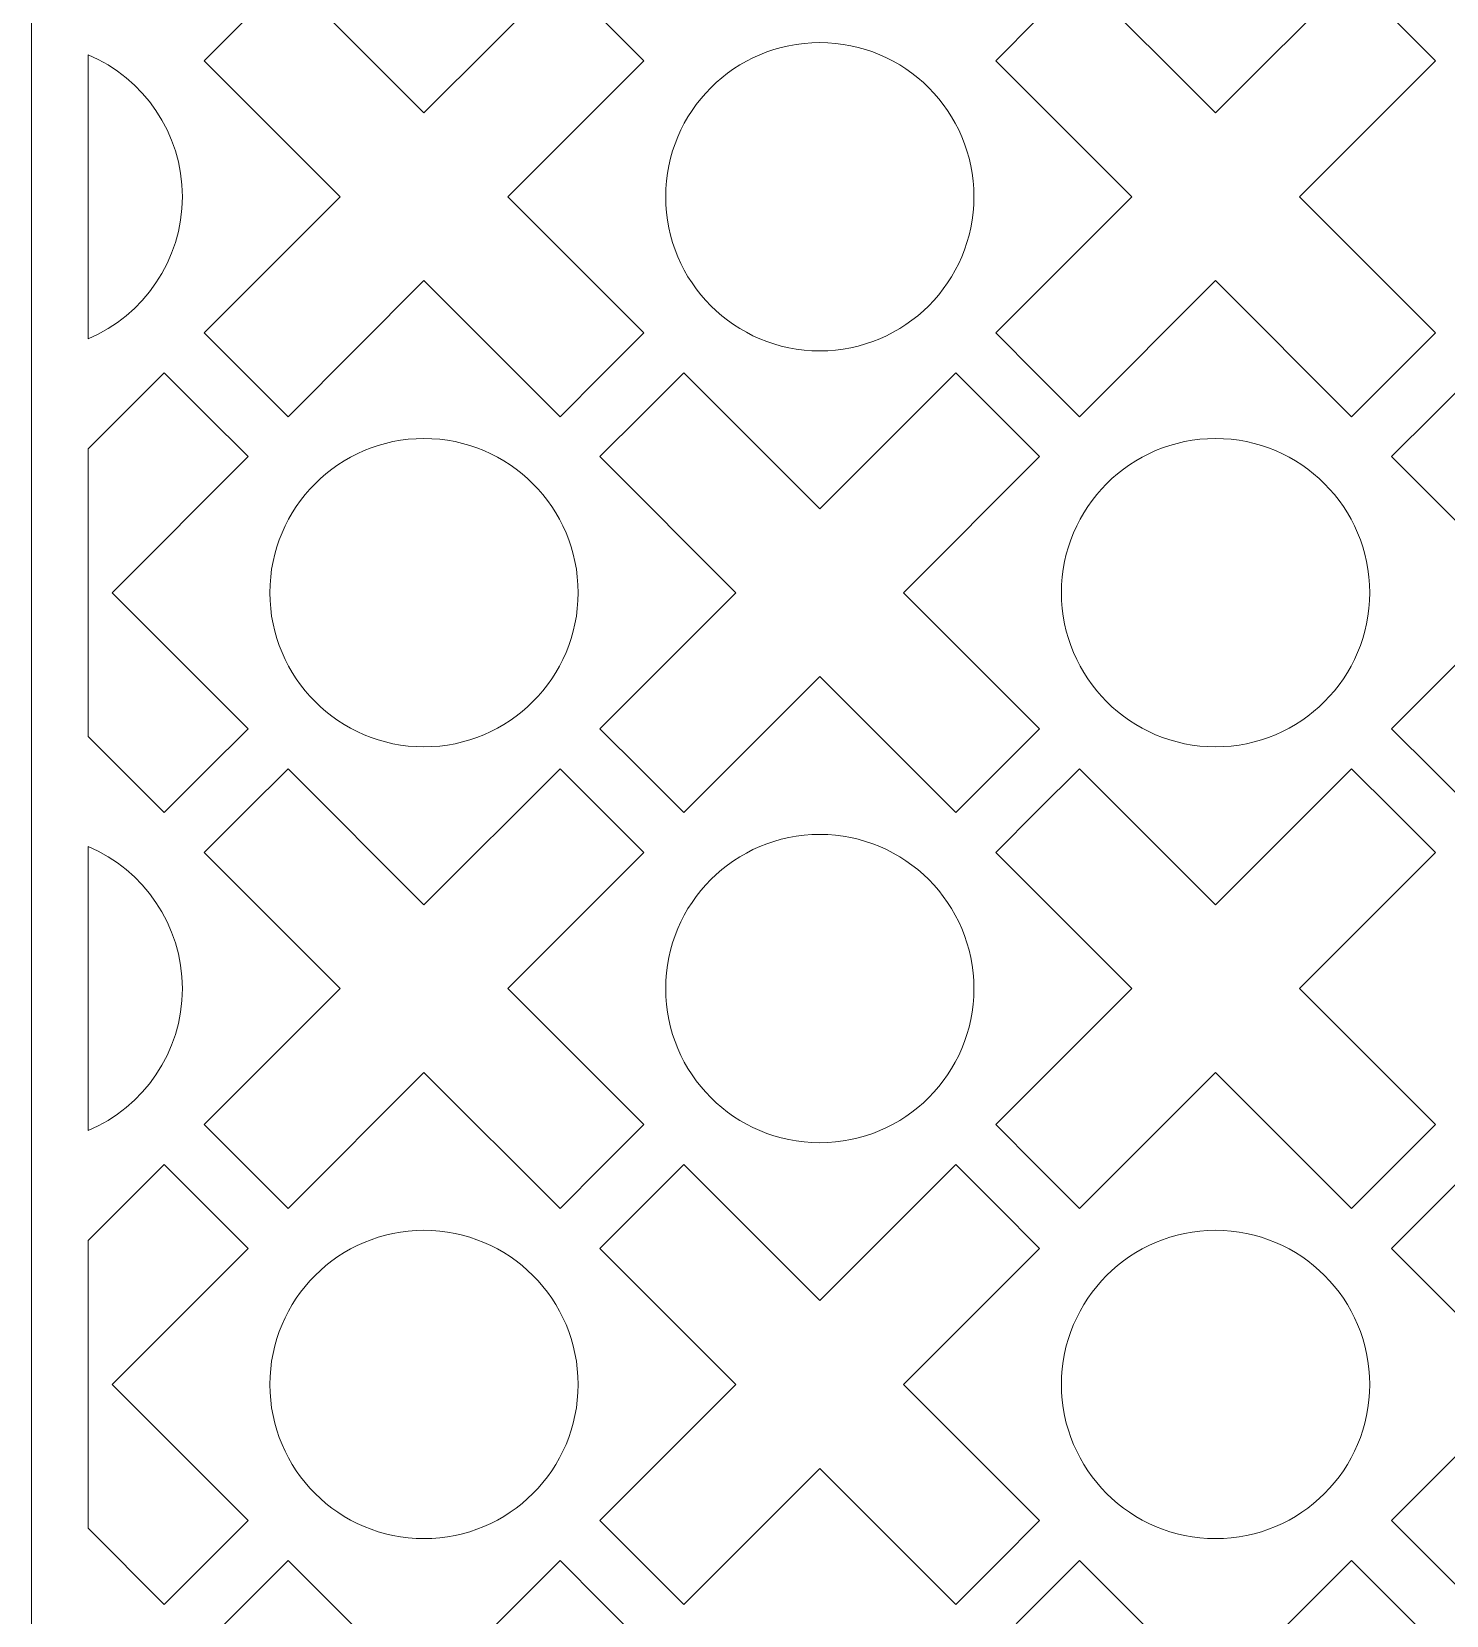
# Model space of a CAD drawing. Header units: centimetres. Extents: x -9.2 to 9.4, y -3.1 to 14.1.
# Drawn here: x -9.248 to -5.179, y 4.82 to 9.375 of the extents above; entities that cross this region are included whole.
import ezdxf

# ---------------------------------------------------------------- set-up
doc = ezdxf.new("R2010")
doc.units = ezdxf.units.CM
doc.header["$MEASUREMENT"] = 0
doc.layers.add('layer 1', color=7, linetype='Continuous')

msp = doc.modelspace()

# ---------------------------------------------------------------- linework, layer by layer
at = {"layer": 'layer 1', "color": 242, "lineweight": 9}
for points, knots in [([(-9.24841, 14.07926), (-9.24841, 14.07926), (-9.08592, 14.07926), (-9.08592, 14.07926), (-9.08592, 14.07926), (-9.08592, 14.07926), (-0.32213, 14.07926), (-0.32213, 14.07926), (-0.32213, 14.07926), (-0.32213, 14.07926), (-0.15964, 14.07926), (-0.15964, 14.07926), (-0.15964, 14.07926), (-0.15964, 14.07926), (-0.15964, 13.91677), (-0.15964, 13.91677), (-0.15964, 13.91677), (-0.15964, 13.91677), (-0.15964, -2.94877), (-0.15964, -2.94877), (-0.15964, -2.94877), (-0.15964, -2.94877), (-0.15964, -3.11126), (-0.15964, -3.11126), (-0.15964, -3.11126), (-0.15964, -3.11126), (-0.32213, -3.11126), (-0.32213, -3.11126), (-0.32213, -3.11126), (-0.32213, -3.11126), (-9.08592, -3.11126), (-9.08592, -3.11126), (-9.08592, -3.11126), (-9.08592, -3.11126), (-9.24841, -3.11126), (-9.24841, -3.11126), (-9.24841, -3.11126), (-9.24841, -3.11126), (-9.24841, -2.94877), (-9.24841, -2.94877), (-9.24841, -2.94877), (-9.24841, -2.94877), (-9.24841, 13.91677), (-9.24841, 13.91677), (-9.24841, 13.91677), (-9.24841, 13.91677), (-9.24841, 14.07926), (-9.24841, 14.07926)], [0, 0, 0, 0, 0.0769231, 0.0769231, 0.0769231, 0.0769231, 0.1538462, 0.1538462, 0.1538462, 0.1538462, 0.2307692, 0.2307692, 0.2307692, 0.2307692, 0.3076923, 0.3076923, 0.3076923, 0.3076923, 0.3846154, 0.3846154, 0.3846154, 0.3846154, 0.4615385, 0.4615385, 0.4615385, 0.4615385, 0.5384615, 0.5384615, 0.5384615, 0.5384615, 0.6153846, 0.6153846, 0.6153846, 0.6153846, 0.6923077, 0.6923077, 0.6923077, 0.6923077, 0.7692308, 0.7692308, 0.7692308, 0.7692308, 0.8461538, 0.8461538, 0.8461538, 0.8461538, 1, 1, 1, 1]), ([(-8.63161, 9.4116), (-8.63161, 9.4116), (-8.7522, 9.29097), (-8.7522, 9.29097), (-8.7522, 9.29097), (-8.7522, 9.29097), (-8.36099, 8.89976), (-8.36099, 8.89976), (-8.36099, 8.89976), (-8.36099, 8.89976), (-8.7522, 8.50852), (-8.7522, 8.50852), (-8.7522, 8.50852), (-8.7522, 8.50852), (-8.63161, 8.38793), (-8.63161, 8.38793), (-8.63161, 8.38793), (-8.63161, 8.38793), (-8.51099, 8.26731), (-8.51099, 8.26731), (-8.51099, 8.26731), (-8.51099, 8.26731), (-8.11977, 8.65853), (-8.11977, 8.65853), (-8.11977, 8.65853), (-8.11977, 8.65853), (-7.72852, 8.26731), (-7.72852, 8.26731), (-7.72852, 8.26731), (-7.72852, 8.26731), (-7.60793, 8.38793), (-7.60793, 8.38793), (-7.60793, 8.38793), (-7.60793, 8.38793), (-7.48734, 8.50852), (-7.48734, 8.50852), (-7.48734, 8.50852), (-7.48734, 8.50852), (-7.87856, 8.89976), (-7.87856, 8.89976), (-7.87856, 8.89976), (-7.87856, 8.89976), (-7.48734, 9.29097), (-7.48734, 9.29097), (-7.48734, 9.29097), (-7.48734, 9.29097), (-7.60793, 9.4116), (-7.60793, 9.4116), (-7.60793, 9.4116), (-7.60793, 9.4116), (-7.72852, 9.53222), (-7.72852, 9.53222), (-7.72852, 9.53222), (-7.72852, 9.53222), (-8.11977, 9.14099), (-8.11977, 9.14099), (-8.11977, 9.14099), (-8.11977, 9.14099), (-8.51099, 9.53222), (-8.51099, 9.53222), (-8.51099, 9.53222), (-8.51099, 9.53222), (-8.63161, 9.4116), (-8.63161, 9.4116)], [0, 0, 0, 0, 0.0588235, 0.0588235, 0.0588235, 0.0588235, 0.1176471, 0.1176471, 0.1176471, 0.1176471, 0.1764706, 0.1764706, 0.1764706, 0.1764706, 0.2352941, 0.2352941, 0.2352941, 0.2352941, 0.2941176, 0.2941176, 0.2941176, 0.2941176, 0.3529412, 0.3529412, 0.3529412, 0.3529412, 0.4117647, 0.4117647, 0.4117647, 0.4117647, 0.4705882, 0.4705882, 0.4705882, 0.4705882, 0.5294118, 0.5294118, 0.5294118, 0.5294118, 0.5882353, 0.5882353, 0.5882353, 0.5882353, 0.6470588, 0.6470588, 0.6470588, 0.6470588, 0.7058824, 0.7058824, 0.7058824, 0.7058824, 0.7647059, 0.7647059, 0.7647059, 0.7647059, 0.8235294, 0.8235294, 0.8235294, 0.8235294, 0.8823529, 0.8823529, 0.8823529, 0.8823529, 1, 1, 1, 1]), ([(-6.35446, 8.38793), (-6.35446, 8.38793), (-6.23386, 8.26731), (-6.23386, 8.26731), (-6.23386, 8.26731), (-6.23386, 8.26731), (-5.8426, 8.65853), (-5.8426, 8.65853), (-5.8426, 8.65853), (-5.8426, 8.65853), (-5.45138, 8.26731), (-5.45138, 8.26731), (-5.45138, 8.26731), (-5.45138, 8.26731), (-5.33075, 8.38793), (-5.33075, 8.38793), (-5.33075, 8.38793), (-5.33075, 8.38793), (-5.21017, 8.50852), (-5.21017, 8.50852), (-5.21017, 8.50852), (-5.21017, 8.50852), (-5.6014, 8.89976), (-5.6014, 8.89976), (-5.6014, 8.89976), (-5.6014, 8.89976), (-5.21017, 9.29097), (-5.21017, 9.29097), (-5.21017, 9.29097), (-5.21017, 9.29097), (-5.33075, 9.4116), (-5.33075, 9.4116), (-5.33075, 9.4116), (-5.33075, 9.4116), (-5.45138, 9.53222), (-5.45138, 9.53222), (-5.45138, 9.53222), (-5.45138, 9.53222), (-5.8426, 9.14099), (-5.8426, 9.14099), (-5.8426, 9.14099), (-5.8426, 9.14099), (-6.23386, 9.53222), (-6.23386, 9.53222), (-6.23386, 9.53222), (-6.23386, 9.53222), (-6.35446, 9.4116), (-6.35446, 9.4116), (-6.35446, 9.4116), (-6.35446, 9.4116), (-6.47503, 9.29097), (-6.47503, 9.29097), (-6.47503, 9.29097), (-6.47503, 9.29097), (-6.08381, 8.89976), (-6.08381, 8.89976), (-6.08381, 8.89976), (-6.08381, 8.89976), (-6.47503, 8.50852), (-6.47503, 8.50852), (-6.47503, 8.50852), (-6.47503, 8.50852), (-6.35446, 8.38793), (-6.35446, 8.38793)], [0, 0, 0, 0, 0.0588235, 0.0588235, 0.0588235, 0.0588235, 0.1176471, 0.1176471, 0.1176471, 0.1176471, 0.1764706, 0.1764706, 0.1764706, 0.1764706, 0.2352941, 0.2352941, 0.2352941, 0.2352941, 0.2941176, 0.2941176, 0.2941176, 0.2941176, 0.3529412, 0.3529412, 0.3529412, 0.3529412, 0.4117647, 0.4117647, 0.4117647, 0.4117647, 0.4705882, 0.4705882, 0.4705882, 0.4705882, 0.5294118, 0.5294118, 0.5294118, 0.5294118, 0.5882353, 0.5882353, 0.5882353, 0.5882353, 0.6470588, 0.6470588, 0.6470588, 0.6470588, 0.7058824, 0.7058824, 0.7058824, 0.7058824, 0.7647059, 0.7647059, 0.7647059, 0.7647059, 0.8235294, 0.8235294, 0.8235294, 0.8235294, 0.8823529, 0.8823529, 0.8823529, 0.8823529, 1, 1, 1, 1]), ([(-6.98119, 8.45643), (-6.73639, 8.45643), (-6.53781, 8.65502), (-6.53781, 8.89976), (-6.53781, 8.89976), (-6.53781, 9.1445), (-6.73639, 9.34313), (-6.98119, 9.34313), (-6.98119, 9.34313), (-7.22591, 9.34313), (-7.42452, 9.1445), (-7.42452, 8.89976), (-7.42452, 8.89976), (-7.42452, 8.65502), (-7.22591, 8.45643), (-6.98119, 8.45643)], [0, 0, 0, 0, 0.2, 0.2, 0.2, 0.2, 0.4, 0.4, 0.4, 0.4, 0.6, 0.6, 0.6, 0.6, 1, 1, 1, 1]), ([(-9.08592, 9.30831), (-9.08592, 9.30831), (-9.08592, 8.49129), (-9.08592, 8.49129), (-9.08592, 8.49129), (-8.92675, 8.55859), (-8.81497, 8.71617), (-8.81497, 8.89976), (-8.81497, 8.89976), (-8.81497, 9.08337), (-8.92675, 9.24101), (-9.08592, 9.30831)], [0, 0, 0, 0, 0.25, 0.25, 0.25, 0.25, 0.5, 0.5, 0.5, 0.5, 1, 1, 1, 1]), ([(-9.08592, 8.17481), (-9.08592, 8.17481), (-9.08592, 7.34754), (-9.08592, 7.34754), (-9.08592, 7.34754), (-9.08592, 7.34754), (-8.8671, 7.12874), (-8.8671, 7.12874), (-8.8671, 7.12874), (-8.8671, 7.12874), (-8.74651, 7.24934), (-8.74651, 7.24934), (-8.74651, 7.24934), (-8.74651, 7.24934), (-8.62592, 7.36993), (-8.62592, 7.36993), (-8.62592, 7.36993), (-8.62592, 7.36993), (-9.01714, 7.76116), (-9.01714, 7.76116), (-9.01714, 7.76116), (-9.01714, 7.76116), (-8.62592, 8.15241), (-8.62592, 8.15241), (-8.62592, 8.15241), (-8.62592, 8.15241), (-8.74651, 8.27301), (-8.74651, 8.27301), (-8.74651, 8.27301), (-8.74651, 8.27301), (-8.8671, 8.39362), (-8.8671, 8.39362), (-8.8671, 8.39362), (-8.8671, 8.39362), (-9.08592, 8.17481), (-9.08592, 8.17481)], [0, 0, 0, 0, 0.1, 0.1, 0.1, 0.1, 0.2, 0.2, 0.2, 0.2, 0.3, 0.3, 0.3, 0.3, 0.4, 0.4, 0.4, 0.4, 0.5, 0.5, 0.5, 0.5, 0.6, 0.6, 0.6, 0.6, 0.7, 0.7, 0.7, 0.7, 0.8, 0.8, 0.8, 0.8, 1, 1, 1, 1]), ([(-7.49304, 7.24934), (-7.49304, 7.24934), (-7.37242, 7.12874), (-7.37242, 7.12874), (-7.37242, 7.12874), (-7.37242, 7.12874), (-6.98119, 7.51995), (-6.98119, 7.51995), (-6.98119, 7.51995), (-6.98119, 7.51995), (-6.58993, 7.12874), (-6.58993, 7.12874), (-6.58993, 7.12874), (-6.58993, 7.12874), (-6.46933, 7.24934), (-6.46933, 7.24934), (-6.46933, 7.24934), (-6.46933, 7.24934), (-6.34875, 7.36993), (-6.34875, 7.36993), (-6.34875, 7.36993), (-6.34875, 7.36993), (-6.73996, 7.76116), (-6.73996, 7.76116), (-6.73996, 7.76116), (-6.73996, 7.76116), (-6.34875, 8.15241), (-6.34875, 8.15241), (-6.34875, 8.15241), (-6.34875, 8.15241), (-6.46933, 8.27301), (-6.46933, 8.27301), (-6.46933, 8.27301), (-6.46933, 8.27301), (-6.58993, 8.39362), (-6.58993, 8.39362), (-6.58993, 8.39362), (-6.58993, 8.39362), (-6.98119, 8.00237), (-6.98119, 8.00237), (-6.98119, 8.00237), (-6.98119, 8.00237), (-7.37242, 8.39362), (-7.37242, 8.39362), (-7.37242, 8.39362), (-7.37242, 8.39362), (-7.49304, 8.27301), (-7.49304, 8.27301), (-7.49304, 8.27301), (-7.49304, 8.27301), (-7.61364, 8.15241), (-7.61364, 8.15241), (-7.61364, 8.15241), (-7.61364, 8.15241), (-7.22239, 7.76116), (-7.22239, 7.76116), (-7.22239, 7.76116), (-7.22239, 7.76116), (-7.61364, 7.36993), (-7.61364, 7.36993), (-7.61364, 7.36993), (-7.61364, 7.36993), (-7.49304, 7.24934), (-7.49304, 7.24934)], [0, 0, 0, 0, 0.0588235, 0.0588235, 0.0588235, 0.0588235, 0.1176471, 0.1176471, 0.1176471, 0.1176471, 0.1764706, 0.1764706, 0.1764706, 0.1764706, 0.2352941, 0.2352941, 0.2352941, 0.2352941, 0.2941176, 0.2941176, 0.2941176, 0.2941176, 0.3529412, 0.3529412, 0.3529412, 0.3529412, 0.4117647, 0.4117647, 0.4117647, 0.4117647, 0.4705882, 0.4705882, 0.4705882, 0.4705882, 0.5294118, 0.5294118, 0.5294118, 0.5294118, 0.5882353, 0.5882353, 0.5882353, 0.5882353, 0.6470588, 0.6470588, 0.6470588, 0.6470588, 0.7058824, 0.7058824, 0.7058824, 0.7058824, 0.7647059, 0.7647059, 0.7647059, 0.7647059, 0.8235294, 0.8235294, 0.8235294, 0.8235294, 0.8823529, 0.8823529, 0.8823529, 0.8823529, 1, 1, 1, 1]), ([(-5.21589, 8.27301), (-5.21589, 8.27301), (-5.33646, 8.15241), (-5.33646, 8.15241), (-5.33646, 8.15241), (-5.33646, 8.15241), (-4.94523, 7.76116), (-4.94523, 7.76116), (-4.94523, 7.76116), (-4.94523, 7.76116), (-5.33646, 7.36993), (-5.33646, 7.36993), (-5.33646, 7.36993), (-5.33646, 7.36993), (-5.21589, 7.24934), (-5.21589, 7.24934), (-5.21589, 7.24934), (-5.21589, 7.24934), (-5.09527, 7.12874), (-5.09527, 7.12874), (-5.09527, 7.12874), (-5.09527, 7.12874), (-4.70403, 7.51995), (-4.70403, 7.51995), (-4.70403, 7.51995), (-4.70403, 7.51995), (-4.31278, 7.12874), (-4.31278, 7.12874), (-4.31278, 7.12874), (-4.31278, 7.12874), (-4.19216, 7.24934), (-4.19216, 7.24934), (-4.19216, 7.24934), (-4.19216, 7.24934), (-4.07158, 7.36993), (-4.07158, 7.36993), (-4.07158, 7.36993), (-4.07158, 7.36993), (-4.46282, 7.76116), (-4.46282, 7.76116), (-4.46282, 7.76116), (-4.46282, 7.76116), (-4.07158, 8.15241), (-4.07158, 8.15241), (-4.07158, 8.15241), (-4.07158, 8.15241), (-4.19216, 8.27301), (-4.19216, 8.27301), (-4.19216, 8.27301), (-4.19216, 8.27301), (-4.31278, 8.39362), (-4.31278, 8.39362), (-4.31278, 8.39362), (-4.31278, 8.39362), (-4.70403, 8.00237), (-4.70403, 8.00237), (-4.70403, 8.00237), (-4.70403, 8.00237), (-5.09527, 8.39362), (-5.09527, 8.39362), (-5.09527, 8.39362), (-5.09527, 8.39362), (-5.21589, 8.27301), (-5.21589, 8.27301)], [0, 0, 0, 0, 0.0588235, 0.0588235, 0.0588235, 0.0588235, 0.1176471, 0.1176471, 0.1176471, 0.1176471, 0.1764706, 0.1764706, 0.1764706, 0.1764706, 0.2352941, 0.2352941, 0.2352941, 0.2352941, 0.2941176, 0.2941176, 0.2941176, 0.2941176, 0.3529412, 0.3529412, 0.3529412, 0.3529412, 0.4117647, 0.4117647, 0.4117647, 0.4117647, 0.4705882, 0.4705882, 0.4705882, 0.4705882, 0.5294118, 0.5294118, 0.5294118, 0.5294118, 0.5882353, 0.5882353, 0.5882353, 0.5882353, 0.6470588, 0.6470588, 0.6470588, 0.6470588, 0.7058824, 0.7058824, 0.7058824, 0.7058824, 0.7647059, 0.7647059, 0.7647059, 0.7647059, 0.8235294, 0.8235294, 0.8235294, 0.8235294, 0.8823529, 0.8823529, 0.8823529, 0.8823529, 1, 1, 1, 1]), ([(-8.11977, 7.31782), (-7.87502, 7.31782), (-7.6764, 7.51644), (-7.6764, 7.76116), (-7.6764, 7.76116), (-7.6764, 8.00593), (-7.87502, 8.20453), (-8.11977, 8.20453), (-8.11977, 8.20453), (-8.36451, 8.20453), (-8.56311, 8.00593), (-8.56311, 7.76116), (-8.56311, 7.76116), (-8.56311, 7.51644), (-8.36451, 7.31782), (-8.11977, 7.31782)], [0, 0, 0, 0, 0.2, 0.2, 0.2, 0.2, 0.4, 0.4, 0.4, 0.4, 0.6, 0.6, 0.6, 0.6, 1, 1, 1, 1]), ([(-5.8426, 7.31782), (-5.59784, 7.31782), (-5.39923, 7.51644), (-5.39923, 7.76116), (-5.39923, 7.76116), (-5.39923, 8.00593), (-5.59784, 8.20453), (-5.8426, 8.20453), (-5.8426, 8.20453), (-6.08734, 8.20453), (-6.28595, 8.00593), (-6.28595, 7.76116), (-6.28595, 7.76116), (-6.28595, 7.51644), (-6.08734, 7.31782), (-5.8426, 7.31782)], [0, 0, 0, 0, 0.2, 0.2, 0.2, 0.2, 0.4, 0.4, 0.4, 0.4, 0.6, 0.6, 0.6, 0.6, 1, 1, 1, 1]), ([(-8.63161, 6.11073), (-8.63161, 6.11073), (-8.51099, 5.99016), (-8.51099, 5.99016), (-8.51099, 5.99016), (-8.51099, 5.99016), (-8.11977, 6.38138), (-8.11977, 6.38138), (-8.11977, 6.38138), (-8.11977, 6.38138), (-7.72852, 5.99016), (-7.72852, 5.99016), (-7.72852, 5.99016), (-7.72852, 5.99016), (-7.60793, 6.11073), (-7.60793, 6.11073), (-7.60793, 6.11073), (-7.60793, 6.11073), (-7.48734, 6.23134), (-7.48734, 6.23134), (-7.48734, 6.23134), (-7.48734, 6.23134), (-7.87856, 6.62261), (-7.87856, 6.62261), (-7.87856, 6.62261), (-7.87856, 6.62261), (-7.48734, 7.01381), (-7.48734, 7.01381), (-7.48734, 7.01381), (-7.48734, 7.01381), (-7.60793, 7.13444), (-7.60793, 7.13444), (-7.60793, 7.13444), (-7.60793, 7.13444), (-7.72852, 7.25503), (-7.72852, 7.25503), (-7.72852, 7.25503), (-7.72852, 7.25503), (-8.11977, 6.86382), (-8.11977, 6.86382), (-8.11977, 6.86382), (-8.11977, 6.86382), (-8.51099, 7.25503), (-8.51099, 7.25503), (-8.51099, 7.25503), (-8.51099, 7.25503), (-8.63161, 7.13444), (-8.63161, 7.13444), (-8.63161, 7.13444), (-8.63161, 7.13444), (-8.7522, 7.01381), (-8.7522, 7.01381), (-8.7522, 7.01381), (-8.7522, 7.01381), (-8.36099, 6.62261), (-8.36099, 6.62261), (-8.36099, 6.62261), (-8.36099, 6.62261), (-8.7522, 6.23134), (-8.7522, 6.23134), (-8.7522, 6.23134), (-8.7522, 6.23134), (-8.63161, 6.11073), (-8.63161, 6.11073)], [0, 0, 0, 0, 0.0588235, 0.0588235, 0.0588235, 0.0588235, 0.1176471, 0.1176471, 0.1176471, 0.1176471, 0.1764706, 0.1764706, 0.1764706, 0.1764706, 0.2352941, 0.2352941, 0.2352941, 0.2352941, 0.2941176, 0.2941176, 0.2941176, 0.2941176, 0.3529412, 0.3529412, 0.3529412, 0.3529412, 0.4117647, 0.4117647, 0.4117647, 0.4117647, 0.4705882, 0.4705882, 0.4705882, 0.4705882, 0.5294118, 0.5294118, 0.5294118, 0.5294118, 0.5882353, 0.5882353, 0.5882353, 0.5882353, 0.6470588, 0.6470588, 0.6470588, 0.6470588, 0.7058824, 0.7058824, 0.7058824, 0.7058824, 0.7647059, 0.7647059, 0.7647059, 0.7647059, 0.8235294, 0.8235294, 0.8235294, 0.8235294, 0.8823529, 0.8823529, 0.8823529, 0.8823529, 1, 1, 1, 1]), ([(-6.35446, 7.13444), (-6.35446, 7.13444), (-6.47503, 7.01381), (-6.47503, 7.01381), (-6.47503, 7.01381), (-6.47503, 7.01381), (-6.08381, 6.62261), (-6.08381, 6.62261), (-6.08381, 6.62261), (-6.08381, 6.62261), (-6.47503, 6.23134), (-6.47503, 6.23134), (-6.47503, 6.23134), (-6.47503, 6.23134), (-6.35446, 6.11073), (-6.35446, 6.11073), (-6.35446, 6.11073), (-6.35446, 6.11073), (-6.23386, 5.99016), (-6.23386, 5.99016), (-6.23386, 5.99016), (-6.23386, 5.99016), (-5.8426, 6.38138), (-5.8426, 6.38138), (-5.8426, 6.38138), (-5.8426, 6.38138), (-5.45138, 5.99016), (-5.45138, 5.99016), (-5.45138, 5.99016), (-5.45138, 5.99016), (-5.33075, 6.11073), (-5.33075, 6.11073), (-5.33075, 6.11073), (-5.33075, 6.11073), (-5.21017, 6.23134), (-5.21017, 6.23134), (-5.21017, 6.23134), (-5.21017, 6.23134), (-5.6014, 6.62261), (-5.6014, 6.62261), (-5.6014, 6.62261), (-5.6014, 6.62261), (-5.21017, 7.01381), (-5.21017, 7.01381), (-5.21017, 7.01381), (-5.21017, 7.01381), (-5.33075, 7.13444), (-5.33075, 7.13444), (-5.33075, 7.13444), (-5.33075, 7.13444), (-5.45138, 7.25503), (-5.45138, 7.25503), (-5.45138, 7.25503), (-5.45138, 7.25503), (-5.8426, 6.86382), (-5.8426, 6.86382), (-5.8426, 6.86382), (-5.8426, 6.86382), (-6.23386, 7.25503), (-6.23386, 7.25503), (-6.23386, 7.25503), (-6.23386, 7.25503), (-6.35446, 7.13444), (-6.35446, 7.13444)], [0, 0, 0, 0, 0.0588235, 0.0588235, 0.0588235, 0.0588235, 0.1176471, 0.1176471, 0.1176471, 0.1176471, 0.1764706, 0.1764706, 0.1764706, 0.1764706, 0.2352941, 0.2352941, 0.2352941, 0.2352941, 0.2941176, 0.2941176, 0.2941176, 0.2941176, 0.3529412, 0.3529412, 0.3529412, 0.3529412, 0.4117647, 0.4117647, 0.4117647, 0.4117647, 0.4705882, 0.4705882, 0.4705882, 0.4705882, 0.5294118, 0.5294118, 0.5294118, 0.5294118, 0.5882353, 0.5882353, 0.5882353, 0.5882353, 0.6470588, 0.6470588, 0.6470588, 0.6470588, 0.7058824, 0.7058824, 0.7058824, 0.7058824, 0.7647059, 0.7647059, 0.7647059, 0.7647059, 0.8235294, 0.8235294, 0.8235294, 0.8235294, 0.8823529, 0.8823529, 0.8823529, 0.8823529, 1, 1, 1, 1]), ([(-6.98119, 6.17924), (-6.73639, 6.17924), (-6.53781, 6.37786), (-6.53781, 6.62261), (-6.53781, 6.62261), (-6.53781, 6.86736), (-6.73639, 7.06595), (-6.98119, 7.06595), (-6.98119, 7.06595), (-7.22591, 7.06595), (-7.42452, 6.86736), (-7.42452, 6.62261), (-7.42452, 6.62261), (-7.42452, 6.37786), (-7.22591, 6.17924), (-6.98119, 6.17924)], [0, 0, 0, 0, 0.2, 0.2, 0.2, 0.2, 0.4, 0.4, 0.4, 0.4, 0.6, 0.6, 0.6, 0.6, 1, 1, 1, 1]), ([(-9.08592, 7.03114), (-9.08592, 7.03114), (-9.08592, 6.21414), (-9.08592, 6.21414), (-9.08592, 6.21414), (-8.92675, 6.28144), (-8.81497, 6.439), (-8.81497, 6.62261), (-8.81497, 6.62261), (-8.81497, 6.8062), (-8.92675, 6.96383), (-9.08592, 7.03114)], [0, 0, 0, 0, 0.25, 0.25, 0.25, 0.25, 0.5, 0.5, 0.5, 0.5, 1, 1, 1, 1]), ([(-9.08592, 5.89766), (-9.08592, 5.89766), (-9.08592, 5.07038), (-9.08592, 5.07038), (-9.08592, 5.07038), (-9.08592, 5.07038), (-8.8671, 4.85157), (-8.8671, 4.85157), (-8.8671, 4.85157), (-8.8671, 4.85157), (-8.74651, 4.97216), (-8.74651, 4.97216), (-8.74651, 4.97216), (-8.74651, 4.97216), (-8.62592, 5.09278), (-8.62592, 5.09278), (-8.62592, 5.09278), (-8.62592, 5.09278), (-9.01714, 5.48401), (-9.01714, 5.48401), (-9.01714, 5.48401), (-9.01714, 5.48401), (-8.62592, 5.87524), (-8.62592, 5.87524), (-8.62592, 5.87524), (-8.62592, 5.87524), (-8.74651, 5.99587), (-8.74651, 5.99587), (-8.74651, 5.99587), (-8.74651, 5.99587), (-8.8671, 6.11646), (-8.8671, 6.11646), (-8.8671, 6.11646), (-8.8671, 6.11646), (-9.08592, 5.89766), (-9.08592, 5.89766)], [0, 0, 0, 0, 0.1, 0.1, 0.1, 0.1, 0.2, 0.2, 0.2, 0.2, 0.3, 0.3, 0.3, 0.3, 0.4, 0.4, 0.4, 0.4, 0.5, 0.5, 0.5, 0.5, 0.6, 0.6, 0.6, 0.6, 0.7, 0.7, 0.7, 0.7, 0.8, 0.8, 0.8, 0.8, 1, 1, 1, 1]), ([(-7.49304, 5.99587), (-7.49304, 5.99587), (-7.61364, 5.87524), (-7.61364, 5.87524), (-7.61364, 5.87524), (-7.61364, 5.87524), (-7.22239, 5.48401), (-7.22239, 5.48401), (-7.22239, 5.48401), (-7.22239, 5.48401), (-7.61364, 5.09278), (-7.61364, 5.09278), (-7.61364, 5.09278), (-7.61364, 5.09278), (-7.49304, 4.97216), (-7.49304, 4.97216), (-7.49304, 4.97216), (-7.49304, 4.97216), (-7.37242, 4.85157), (-7.37242, 4.85157), (-7.37242, 4.85157), (-7.37242, 4.85157), (-6.98119, 5.24278), (-6.98119, 5.24278), (-6.98119, 5.24278), (-6.98119, 5.24278), (-6.58993, 4.85157), (-6.58993, 4.85157), (-6.58993, 4.85157), (-6.58993, 4.85157), (-6.46933, 4.97216), (-6.46933, 4.97216), (-6.46933, 4.97216), (-6.46933, 4.97216), (-6.34875, 5.09278), (-6.34875, 5.09278), (-6.34875, 5.09278), (-6.34875, 5.09278), (-6.73996, 5.48401), (-6.73996, 5.48401), (-6.73996, 5.48401), (-6.73996, 5.48401), (-6.34875, 5.87524), (-6.34875, 5.87524), (-6.34875, 5.87524), (-6.34875, 5.87524), (-6.46933, 5.99587), (-6.46933, 5.99587), (-6.46933, 5.99587), (-6.46933, 5.99587), (-6.58993, 6.11646), (-6.58993, 6.11646), (-6.58993, 6.11646), (-6.58993, 6.11646), (-6.98119, 5.72521), (-6.98119, 5.72521), (-6.98119, 5.72521), (-6.98119, 5.72521), (-7.37242, 6.11646), (-7.37242, 6.11646), (-7.37242, 6.11646), (-7.37242, 6.11646), (-7.49304, 5.99587), (-7.49304, 5.99587)], [0, 0, 0, 0, 0.0588235, 0.0588235, 0.0588235, 0.0588235, 0.1176471, 0.1176471, 0.1176471, 0.1176471, 0.1764706, 0.1764706, 0.1764706, 0.1764706, 0.2352941, 0.2352941, 0.2352941, 0.2352941, 0.2941176, 0.2941176, 0.2941176, 0.2941176, 0.3529412, 0.3529412, 0.3529412, 0.3529412, 0.4117647, 0.4117647, 0.4117647, 0.4117647, 0.4705882, 0.4705882, 0.4705882, 0.4705882, 0.5294118, 0.5294118, 0.5294118, 0.5294118, 0.5882353, 0.5882353, 0.5882353, 0.5882353, 0.6470588, 0.6470588, 0.6470588, 0.6470588, 0.7058824, 0.7058824, 0.7058824, 0.7058824, 0.7647059, 0.7647059, 0.7647059, 0.7647059, 0.8235294, 0.8235294, 0.8235294, 0.8235294, 0.8823529, 0.8823529, 0.8823529, 0.8823529, 1, 1, 1, 1]), ([(-5.21589, 4.97216), (-5.21589, 4.97216), (-5.09527, 4.85157), (-5.09527, 4.85157), (-5.09527, 4.85157), (-5.09527, 4.85157), (-4.70403, 5.24278), (-4.70403, 5.24278), (-4.70403, 5.24278), (-4.70403, 5.24278), (-4.31278, 4.85157), (-4.31278, 4.85157), (-4.31278, 4.85157), (-4.31278, 4.85157), (-4.19216, 4.97216), (-4.19216, 4.97216), (-4.19216, 4.97216), (-4.19216, 4.97216), (-4.07158, 5.09278), (-4.07158, 5.09278), (-4.07158, 5.09278), (-4.07158, 5.09278), (-4.46282, 5.48401), (-4.46282, 5.48401), (-4.46282, 5.48401), (-4.46282, 5.48401), (-4.07158, 5.87524), (-4.07158, 5.87524), (-4.07158, 5.87524), (-4.07158, 5.87524), (-4.19216, 5.99587), (-4.19216, 5.99587), (-4.19216, 5.99587), (-4.19216, 5.99587), (-4.31278, 6.11646), (-4.31278, 6.11646), (-4.31278, 6.11646), (-4.31278, 6.11646), (-4.70403, 5.72521), (-4.70403, 5.72521), (-4.70403, 5.72521), (-4.70403, 5.72521), (-5.09527, 6.11646), (-5.09527, 6.11646), (-5.09527, 6.11646), (-5.09527, 6.11646), (-5.21589, 5.99587), (-5.21589, 5.99587), (-5.21589, 5.99587), (-5.21589, 5.99587), (-5.33646, 5.87524), (-5.33646, 5.87524), (-5.33646, 5.87524), (-5.33646, 5.87524), (-4.94523, 5.48401), (-4.94523, 5.48401), (-4.94523, 5.48401), (-4.94523, 5.48401), (-5.33646, 5.09278), (-5.33646, 5.09278), (-5.33646, 5.09278), (-5.33646, 5.09278), (-5.21589, 4.97216), (-5.21589, 4.97216)], [0, 0, 0, 0, 0.0588235, 0.0588235, 0.0588235, 0.0588235, 0.1176471, 0.1176471, 0.1176471, 0.1176471, 0.1764706, 0.1764706, 0.1764706, 0.1764706, 0.2352941, 0.2352941, 0.2352941, 0.2352941, 0.2941176, 0.2941176, 0.2941176, 0.2941176, 0.3529412, 0.3529412, 0.3529412, 0.3529412, 0.4117647, 0.4117647, 0.4117647, 0.4117647, 0.4705882, 0.4705882, 0.4705882, 0.4705882, 0.5294118, 0.5294118, 0.5294118, 0.5294118, 0.5882353, 0.5882353, 0.5882353, 0.5882353, 0.6470588, 0.6470588, 0.6470588, 0.6470588, 0.7058824, 0.7058824, 0.7058824, 0.7058824, 0.7647059, 0.7647059, 0.7647059, 0.7647059, 0.8235294, 0.8235294, 0.8235294, 0.8235294, 0.8823529, 0.8823529, 0.8823529, 0.8823529, 1, 1, 1, 1]), ([(-8.11977, 5.04065), (-7.87502, 5.04065), (-7.6764, 5.23928), (-7.6764, 5.48401), (-7.6764, 5.48401), (-7.6764, 5.72876), (-7.87502, 5.92738), (-8.11977, 5.92738), (-8.11977, 5.92738), (-8.36451, 5.92738), (-8.56311, 5.72876), (-8.56311, 5.48401), (-8.56311, 5.48401), (-8.56311, 5.23928), (-8.36451, 5.04065), (-8.11977, 5.04065)], [0, 0, 0, 0, 0.2, 0.2, 0.2, 0.2, 0.4, 0.4, 0.4, 0.4, 0.6, 0.6, 0.6, 0.6, 1, 1, 1, 1]), ([(-5.8426, 5.04065), (-5.59784, 5.04065), (-5.39923, 5.23928), (-5.39923, 5.48401), (-5.39923, 5.48401), (-5.39923, 5.72876), (-5.59784, 5.92738), (-5.8426, 5.92738), (-5.8426, 5.92738), (-6.08734, 5.92738), (-6.28595, 5.72876), (-6.28595, 5.48401), (-6.28595, 5.48401), (-6.28595, 5.23928), (-6.08734, 5.04065), (-5.8426, 5.04065)], [0, 0, 0, 0, 0.2, 0.2, 0.2, 0.2, 0.4, 0.4, 0.4, 0.4, 0.6, 0.6, 0.6, 0.6, 1, 1, 1, 1]), ([(-8.63161, 4.85726), (-8.63161, 4.85726), (-8.7522, 4.73667), (-8.7522, 4.73667), (-8.7522, 4.73667), (-8.7522, 4.73667), (-8.36099, 4.34543), (-8.36099, 4.34543), (-8.36099, 4.34543), (-8.36099, 4.34543), (-8.7522, 3.95418), (-8.7522, 3.95418), (-8.7522, 3.95418), (-8.7522, 3.95418), (-8.63161, 3.83357), (-8.63161, 3.83357), (-8.63161, 3.83357), (-8.63161, 3.83357), (-8.51099, 3.71297), (-8.51099, 3.71297), (-8.51099, 3.71297), (-8.51099, 3.71297), (-8.11977, 4.10422), (-8.11977, 4.10422), (-8.11977, 4.10422), (-8.11977, 4.10422), (-7.72852, 3.71297), (-7.72852, 3.71297), (-7.72852, 3.71297), (-7.72852, 3.71297), (-7.60793, 3.83357), (-7.60793, 3.83357), (-7.60793, 3.83357), (-7.60793, 3.83357), (-7.48734, 3.95418), (-7.48734, 3.95418), (-7.48734, 3.95418), (-7.48734, 3.95418), (-7.87856, 4.34543), (-7.87856, 4.34543), (-7.87856, 4.34543), (-7.87856, 4.34543), (-7.48734, 4.73667), (-7.48734, 4.73667), (-7.48734, 4.73667), (-7.48734, 4.73667), (-7.60793, 4.85726), (-7.60793, 4.85726), (-7.60793, 4.85726), (-7.60793, 4.85726), (-7.72852, 4.97788), (-7.72852, 4.97788), (-7.72852, 4.97788), (-7.72852, 4.97788), (-8.11977, 4.58662), (-8.11977, 4.58662), (-8.11977, 4.58662), (-8.11977, 4.58662), (-8.51099, 4.97788), (-8.51099, 4.97788), (-8.51099, 4.97788), (-8.51099, 4.97788), (-8.63161, 4.85726), (-8.63161, 4.85726)], [0, 0, 0, 0, 0.0588235, 0.0588235, 0.0588235, 0.0588235, 0.1176471, 0.1176471, 0.1176471, 0.1176471, 0.1764706, 0.1764706, 0.1764706, 0.1764706, 0.2352941, 0.2352941, 0.2352941, 0.2352941, 0.2941176, 0.2941176, 0.2941176, 0.2941176, 0.3529412, 0.3529412, 0.3529412, 0.3529412, 0.4117647, 0.4117647, 0.4117647, 0.4117647, 0.4705882, 0.4705882, 0.4705882, 0.4705882, 0.5294118, 0.5294118, 0.5294118, 0.5294118, 0.5882353, 0.5882353, 0.5882353, 0.5882353, 0.6470588, 0.6470588, 0.6470588, 0.6470588, 0.7058824, 0.7058824, 0.7058824, 0.7058824, 0.7647059, 0.7647059, 0.7647059, 0.7647059, 0.8235294, 0.8235294, 0.8235294, 0.8235294, 0.8823529, 0.8823529, 0.8823529, 0.8823529, 1, 1, 1, 1]), ([(-6.35446, 3.83357), (-6.35446, 3.83357), (-6.23386, 3.71297), (-6.23386, 3.71297), (-6.23386, 3.71297), (-6.23386, 3.71297), (-5.8426, 4.10422), (-5.8426, 4.10422), (-5.8426, 4.10422), (-5.8426, 4.10422), (-5.45138, 3.71297), (-5.45138, 3.71297), (-5.45138, 3.71297), (-5.45138, 3.71297), (-5.33075, 3.83357), (-5.33075, 3.83357), (-5.33075, 3.83357), (-5.33075, 3.83357), (-5.21017, 3.95418), (-5.21017, 3.95418), (-5.21017, 3.95418), (-5.21017, 3.95418), (-5.6014, 4.34543), (-5.6014, 4.34543), (-5.6014, 4.34543), (-5.6014, 4.34543), (-5.21017, 4.73667), (-5.21017, 4.73667), (-5.21017, 4.73667), (-5.21017, 4.73667), (-5.33075, 4.85726), (-5.33075, 4.85726), (-5.33075, 4.85726), (-5.33075, 4.85726), (-5.45138, 4.97788), (-5.45138, 4.97788), (-5.45138, 4.97788), (-5.45138, 4.97788), (-5.8426, 4.58662), (-5.8426, 4.58662), (-5.8426, 4.58662), (-5.8426, 4.58662), (-6.23386, 4.97788), (-6.23386, 4.97788), (-6.23386, 4.97788), (-6.23386, 4.97788), (-6.35446, 4.85726), (-6.35446, 4.85726), (-6.35446, 4.85726), (-6.35446, 4.85726), (-6.47503, 4.73667), (-6.47503, 4.73667), (-6.47503, 4.73667), (-6.47503, 4.73667), (-6.08381, 4.34543), (-6.08381, 4.34543), (-6.08381, 4.34543), (-6.08381, 4.34543), (-6.47503, 3.95418), (-6.47503, 3.95418), (-6.47503, 3.95418), (-6.47503, 3.95418), (-6.35446, 3.83357), (-6.35446, 3.83357)], [0, 0, 0, 0, 0.0588235, 0.0588235, 0.0588235, 0.0588235, 0.1176471, 0.1176471, 0.1176471, 0.1176471, 0.1764706, 0.1764706, 0.1764706, 0.1764706, 0.2352941, 0.2352941, 0.2352941, 0.2352941, 0.2941176, 0.2941176, 0.2941176, 0.2941176, 0.3529412, 0.3529412, 0.3529412, 0.3529412, 0.4117647, 0.4117647, 0.4117647, 0.4117647, 0.4705882, 0.4705882, 0.4705882, 0.4705882, 0.5294118, 0.5294118, 0.5294118, 0.5294118, 0.5882353, 0.5882353, 0.5882353, 0.5882353, 0.6470588, 0.6470588, 0.6470588, 0.6470588, 0.7058824, 0.7058824, 0.7058824, 0.7058824, 0.7647059, 0.7647059, 0.7647059, 0.7647059, 0.8235294, 0.8235294, 0.8235294, 0.8235294, 0.8823529, 0.8823529, 0.8823529, 0.8823529, 1, 1, 1, 1])]:
    msp.add_open_spline(points, degree=3, knots=knots, dxfattribs=at)

doc.saveas('drawing.dxf')
